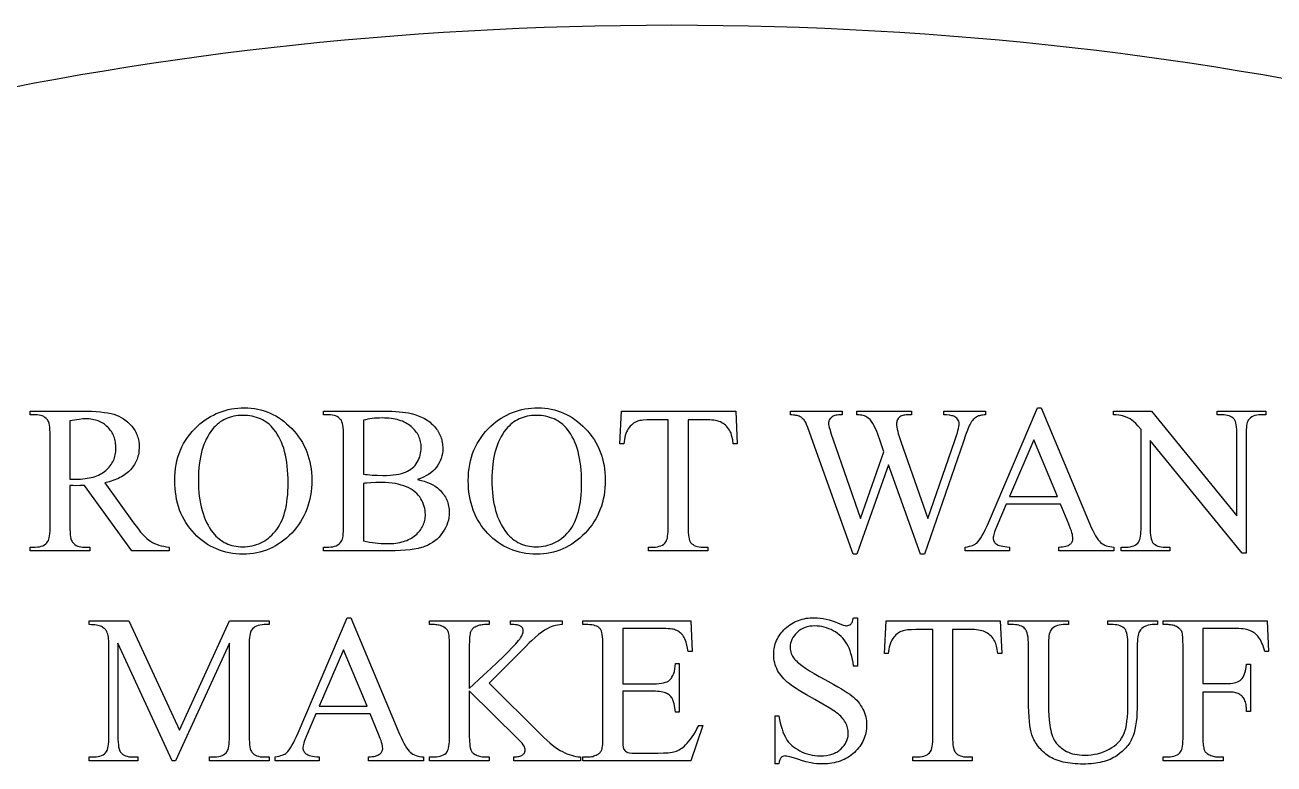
# Model space of a CAD drawing. Extents: x 2178 to 2669, y -281 to -1.
# Drawn here: x 2343.4 to 2498, y -92.6 to -1.1 of the extents above; entities that cross this region are included whole.
import ezdxf

# ---------------------------------------------------------------- set-up
doc = ezdxf.new("R2010")
doc.units = 0
doc.layers.get('0').update_dxf_attribs({"linetype": 'CONTINUOUS'})

msp = doc.modelspace()

# ---------------------------------------------------------------- linework, layer by layer
msp.add_lwpolyline([(2341.75, -8.84), (2344.6, -8.29), (2347.46, -7.77), (2350.34, -7.26), (2353.23, -6.77), (2356.14, -6.3), (2359.07, -5.85), (2362.01, -5.41), (2364.96, -5), (2367.93, -4.61), (2370.91, -4.24), (2373.9, -3.89), (2376.91, -3.56), (2379.93, -3.25), (2382.97, -2.96), (2386.01, -2.69), (2389.07, -2.44), (2392.14, -2.21), (2395.22, -2), (2398.32, -1.82), (2401.42, -1.65), (2404.54, -1.51), (2407.67, -1.39), (2410.81, -1.29), (2413.95, -1.21), (2417.11, -1.16), (2420.28, -1.12), (2423.46, -1.11), (2426.64, -1.12), (2429.81, -1.16), (2432.96, -1.21), (2436.11, -1.29), (2439.25, -1.39), (2442.38, -1.51), (2445.49, -1.65), (2448.6, -1.82), (2451.69, -2), (2454.78, -2.21), (2457.85, -2.44), (2460.91, -2.69), (2463.95, -2.96), (2466.99, -3.25), (2470.01, -3.56), (2473.01, -3.89), (2476.01, -4.24), (2478.99, -4.61), (2481.96, -5), (2484.91, -5.41), (2487.85, -5.85), (2490.77, -6.3), (2493.68, -6.77), (2496.58, -7.26), (2499.46, -7.77)])
for points in [[(2361.28, -66.2), (2356.65, -66.2), (2350.8, -58.11), (2350.21, -58.12), (2349.74, -58.13), (2349.38, -58.12), (2348.98, -58.11), (2348.98, -63.13), (2348.99, -63.52), (2349.01, -63.87), (2349.03, -64.19), (2349.07, -64.46), (2349.12, -64.69), (2349.18, -64.89), (2349.26, -65.05), (2349.3, -65.11), (2349.34, -65.16), (2349.47, -65.3), (2349.61, -65.41), (2349.77, -65.51), (2349.95, -65.59), (2350.14, -65.65), (2350.34, -65.69), (2350.56, -65.72), (2350.8, -65.73), (2351.47, -65.73), (2351.47, -66.2), (2344.06, -66.2), (2344.06, -65.73), (2344.71, -65.73), (2344.97, -65.71), (2345.22, -65.68), (2345.44, -65.63), (2345.65, -65.55), (2345.83, -65.45), (2346, -65.32), (2346.15, -65.18), (2346.28, -65.01), (2346.34, -64.89), (2346.39, -64.75), (2346.44, -64.56), (2346.48, -64.34), (2346.51, -64.09), (2346.53, -63.81), (2346.54, -63.49), (2346.55, -63.13), (2346.55, -51.95), (2346.54, -51.56), (2346.52, -51.21), (2346.49, -50.9), (2346.46, -50.63), (2346.41, -50.39), (2346.34, -50.2), (2346.27, -50.04), (2346.23, -49.98), (2346.19, -49.92), (2346.06, -49.79), (2345.91, -49.68), (2345.75, -49.58), (2345.57, -49.5), (2345.38, -49.44), (2345.17, -49.4), (2344.95, -49.37), (2344.71, -49.36), (2344.06, -49.36), (2344.06, -48.89), (2350.36, -48.89), (2351.03, -48.9), (2351.65, -48.91), (2352.23, -48.95), (2352.76, -48.99), (2353.24, -49.05), (2353.68, -49.12), (2354.08, -49.2), (2354.43, -49.29), (2354.75, -49.4), (2355.06, -49.53), (2355.35, -49.69), (2355.64, -49.86), (2355.91, -50.06), (2356.17, -50.27), (2356.41, -50.51), (2356.65, -50.77), (2356.76, -50.91), (2356.86, -51.05), (2356.96, -51.19), (2357.05, -51.34), (2357.13, -51.49), (2357.2, -51.64), (2357.27, -51.79), (2357.33, -51.95), (2357.39, -52.12), (2357.43, -52.28), (2357.47, -52.45), (2357.5, -52.62), (2357.55, -52.98), (2357.56, -53.34), (2357.56, -53.54), (2357.54, -53.74), (2357.52, -53.93), (2357.5, -54.12), (2357.46, -54.3), (2357.41, -54.48), (2357.36, -54.66), (2357.3, -54.83), (2357.23, -55.01), (2357.15, -55.17), (2357.07, -55.34), (2356.98, -55.5), (2356.87, -55.66), (2356.76, -55.81), (2356.65, -55.97), (2356.52, -56.11), (2356.39, -56.26), (2356.24, -56.4), (2356.09, -56.53), (2355.93, -56.66), (2355.76, -56.78), (2355.58, -56.9), (2355.39, -57.01), (2355.19, -57.12), (2354.99, -57.22), (2354.77, -57.31), (2354.55, -57.4), (2354.32, -57.49), (2354.08, -57.57), (2353.83, -57.64), (2353.3, -57.77), (2356.87, -62.74), (2357.17, -63.15), (2357.46, -63.52), (2357.74, -63.86), (2358.01, -64.16), (2358.27, -64.43), (2358.52, -64.66), (2358.75, -64.85), (2358.98, -65.01), (2359.21, -65.14), (2359.45, -65.27), (2359.71, -65.37), (2359.99, -65.47), (2360.29, -65.55), (2360.6, -65.62), (2360.93, -65.68), (2361.28, -65.73)], [(2370.61, -48.49), (2371.02, -48.5), (2371.43, -48.53), (2371.84, -48.58), (2372.24, -48.65), (2372.62, -48.74), (2373.01, -48.85), (2373.38, -48.98), (2373.75, -49.13), (2374.11, -49.3), (2374.47, -49.49), (2374.81, -49.7), (2375.16, -49.93), (2375.49, -50.18), (2375.81, -50.45), (2376.13, -50.74), (2376.45, -51.05), (2376.75, -51.38), (2377.03, -51.71), (2377.29, -52.06), (2377.53, -52.41), (2377.75, -52.78), (2377.95, -53.15), (2378.13, -53.54), (2378.3, -53.93), (2378.44, -54.33), (2378.57, -54.75), (2378.68, -55.17), (2378.76, -55.61), (2378.83, -56.05), (2378.88, -56.5), (2378.91, -56.97), (2378.92, -57.44), (2378.91, -57.93), (2378.88, -58.41), (2378.83, -58.87), (2378.76, -59.33), (2378.67, -59.78), (2378.57, -60.21), (2378.44, -60.64), (2378.29, -61.05), (2378.13, -61.45), (2377.94, -61.85), (2377.74, -62.23), (2377.52, -62.6), (2377.27, -62.97), (2377.01, -63.32), (2376.73, -63.66), (2376.43, -63.99), (2376.11, -64.31), (2375.79, -64.6), (2375.46, -64.87), (2375.12, -65.13), (2374.77, -65.36), (2374.41, -65.58), (2374.05, -65.77), (2373.68, -65.94), (2373.3, -66.1), (2372.91, -66.23), (2372.51, -66.34), (2372.1, -66.43), (2371.69, -66.5), (2371.27, -66.55), (2370.84, -66.58), (2370.4, -66.59), (2369.96, -66.58), (2369.53, -66.55), (2369.1, -66.5), (2368.69, -66.43), (2368.28, -66.35), (2367.88, -66.24), (2367.49, -66.11), (2367.11, -65.96), (2366.74, -65.79), (2366.38, -65.6), (2366.03, -65.39), (2365.68, -65.16), (2365.35, -64.92), (2365.02, -64.65), (2364.7, -64.36), (2364.4, -64.05), (2364.1, -63.73), (2363.83, -63.4), (2363.57, -63.05), (2363.33, -62.69), (2363.11, -62.32), (2362.91, -61.94), (2362.73, -61.54), (2362.57, -61.14), (2362.43, -60.72), (2362.31, -60.29), (2362.2, -59.85), (2362.12, -59.4), (2362.05, -58.94), (2362, -58.46), (2361.97, -57.98), (2361.96, -57.48), (2361.98, -56.97), (2362.01, -56.47), (2362.06, -55.99), (2362.14, -55.51), (2362.24, -55.05), (2362.36, -54.6), (2362.5, -54.16), (2362.67, -53.74), (2362.85, -53.32), (2363.06, -52.92), (2363.29, -52.53), (2363.54, -52.15), (2363.82, -51.78), (2364.11, -51.43), (2364.43, -51.08), (2364.77, -50.75), (2365.08, -50.48), (2365.4, -50.22), (2365.72, -49.98), (2366.05, -49.76), (2366.39, -49.56), (2366.74, -49.38), (2367.09, -49.21), (2367.45, -49.06), (2367.82, -48.93), (2368.19, -48.81), (2368.58, -48.71), (2368.97, -48.63), (2369.37, -48.57), (2369.77, -48.53), (2370.19, -48.5)], [(2370.36, -49.43), (2370.08, -49.43), (2369.8, -49.45), (2369.53, -49.49), (2369.26, -49.53), (2369, -49.59), (2368.75, -49.67), (2368.51, -49.75), (2368.27, -49.86), (2368.04, -49.97), (2367.82, -50.1), (2367.6, -50.24), (2367.4, -50.39), (2367.2, -50.56), (2367, -50.74), (2366.82, -50.94), (2366.64, -51.15), (2366.42, -51.42), (2366.23, -51.72), (2366.04, -52.02), (2365.87, -52.35), (2365.71, -52.68), (2365.57, -53.04), (2365.44, -53.41), (2365.33, -53.79), (2365.22, -54.19), (2365.13, -54.61), (2365.06, -55.04), (2365, -55.49), (2364.95, -55.95), (2364.92, -56.43), (2364.89, -56.92), (2364.89, -57.43), (2364.9, -57.95), (2364.92, -58.46), (2364.95, -58.95), (2365, -59.43), (2365.06, -59.89), (2365.14, -60.33), (2365.23, -60.76), (2365.34, -61.18), (2365.46, -61.58), (2365.6, -61.96), (2365.74, -62.33), (2365.91, -62.69), (2366.08, -63.03), (2366.28, -63.35), (2366.48, -63.66), (2366.7, -63.95), (2366.88, -64.16), (2367.06, -64.36), (2367.25, -64.54), (2367.45, -64.71), (2367.66, -64.87), (2367.87, -65.01), (2368.09, -65.14), (2368.32, -65.25), (2368.55, -65.36), (2368.79, -65.44), (2369.04, -65.52), (2369.29, -65.58), (2369.55, -65.63), (2369.82, -65.66), (2370.09, -65.68), (2370.38, -65.69), (2370.68, -65.68), (2370.97, -65.66), (2371.26, -65.62), (2371.54, -65.57), (2371.82, -65.5), (2372.09, -65.42), (2372.35, -65.32), (2372.6, -65.21), (2372.85, -65.09), (2373.09, -64.94), (2373.33, -64.79), (2373.56, -64.62), (2373.78, -64.43), (2373.99, -64.23), (2374.2, -64.02), (2374.4, -63.79), (2374.6, -63.54), (2374.78, -63.28), (2374.94, -63), (2375.1, -62.7), (2375.24, -62.38), (2375.37, -62.05), (2375.49, -61.7), (2375.6, -61.33), (2375.69, -60.95), (2375.77, -60.55), (2375.84, -60.13), (2375.89, -59.7), (2375.94, -59.25), (2375.97, -58.78), (2375.99, -58.29), (2375.99, -57.79), (2375.99, -57.24), (2375.97, -56.71), (2375.93, -56.2), (2375.88, -55.71), (2375.82, -55.23), (2375.75, -54.77), (2375.66, -54.33), (2375.56, -53.91), (2375.44, -53.5), (2375.31, -53.12), (2375.17, -52.75), (2375.01, -52.39), (2374.84, -52.06), (2374.65, -51.74), (2374.46, -51.44), (2374.24, -51.16), (2374.06, -50.95), (2373.88, -50.75), (2373.68, -50.57), (2373.48, -50.4), (2373.26, -50.25), (2373.04, -50.1), (2372.81, -49.97), (2372.57, -49.86), (2372.33, -49.76), (2372.07, -49.67), (2371.81, -49.59), (2371.54, -49.53), (2371.25, -49.49), (2370.97, -49.45), (2370.67, -49.43)], [(2392, -57.36), (2392.44, -57.47), (2392.84, -57.58), (2393.22, -57.72), (2393.57, -57.86), (2393.9, -58.02), (2394.19, -58.2), (2394.46, -58.39), (2394.69, -58.59), (2394.84, -58.74), (2394.98, -58.89), (2395.11, -59.05), (2395.24, -59.21), (2395.35, -59.38), (2395.45, -59.54), (2395.54, -59.72), (2395.62, -59.9), (2395.69, -60.08), (2395.76, -60.26), (2395.81, -60.45), (2395.85, -60.65), (2395.89, -60.84), (2395.91, -61.05), (2395.93, -61.25), (2395.93, -61.46), (2395.92, -61.78), (2395.88, -62.1), (2395.82, -62.41), (2395.73, -62.72), (2395.61, -63.03), (2395.47, -63.34), (2395.31, -63.64), (2395.11, -63.93), (2394.9, -64.22), (2394.67, -64.48), (2394.42, -64.73), (2394.15, -64.95), (2393.86, -65.16), (2393.55, -65.34), (2393.22, -65.51), (2392.87, -65.66), (2392.69, -65.72), (2392.5, -65.78), (2392.07, -65.89), (2391.6, -65.99), (2391.08, -66.06), (2390.51, -66.12), (2389.9, -66.16), (2389.24, -66.19), (2388.53, -66.2), (2380.36, -66.2), (2380.36, -65.73), (2381.01, -65.73), (2381.27, -65.71), (2381.51, -65.68), (2381.74, -65.63), (2381.94, -65.55), (2382.13, -65.46), (2382.29, -65.34), (2382.44, -65.2), (2382.57, -65.04), (2382.64, -64.91), (2382.7, -64.75), (2382.75, -64.56), (2382.79, -64.34), (2382.82, -64.08), (2382.84, -63.8), (2382.86, -63.48), (2382.86, -63.13), (2382.86, -51.95), (2382.85, -51.57), (2382.84, -51.22), (2382.81, -50.91), (2382.77, -50.64), (2382.72, -50.41), (2382.65, -50.21), (2382.58, -50.05), (2382.54, -49.98), (2382.49, -49.92), (2382.36, -49.79), (2382.21, -49.68), (2382.05, -49.58), (2381.87, -49.5), (2381.68, -49.44), (2381.47, -49.4), (2381.25, -49.37), (2381.01, -49.36), (2380.36, -49.36), (2380.36, -48.89), (2387.84, -48.89), (2388.35, -48.89), (2388.83, -48.91), (2389.29, -48.93), (2389.72, -48.97), (2390.13, -49.01), (2390.51, -49.06), (2390.87, -49.12), (2391.2, -49.2), (2391.66, -49.32), (2391.88, -49.39), (2392.1, -49.47), (2392.3, -49.55), (2392.5, -49.64), (2392.7, -49.73), (2392.88, -49.83), (2393.06, -49.94), (2393.24, -50.05), (2393.4, -50.16), (2393.56, -50.28), (2393.71, -50.41), (2393.85, -50.54), (2393.99, -50.68), (2394.12, -50.82), (2394.24, -50.97), (2394.36, -51.12), (2394.46, -51.27), (2394.56, -51.43), (2394.65, -51.59), (2394.73, -51.75), (2394.81, -51.91), (2394.88, -52.08), (2394.93, -52.25), (2394.99, -52.42), (2395.03, -52.59), (2395.06, -52.77), (2395.09, -52.95), (2395.11, -53.14), (2395.12, -53.32), (2395.13, -53.51), (2395.12, -53.83), (2395.08, -54.14), (2395.02, -54.45), (2394.93, -54.74), (2394.82, -55.03), (2394.68, -55.31), (2394.52, -55.58), (2394.34, -55.84), (2394.13, -56.09), (2393.89, -56.32), (2393.64, -56.54), (2393.36, -56.73), (2393.05, -56.92), (2392.73, -57.08), (2392.37, -57.23)], [(2406.92, -48.49), (2407.34, -48.5), (2407.75, -48.53), (2408.15, -48.58), (2408.55, -48.65), (2408.94, -48.74), (2409.32, -48.85), (2409.7, -48.98), (2410.07, -49.13), (2410.43, -49.3), (2410.78, -49.49), (2411.13, -49.7), (2411.47, -49.93), (2411.8, -50.18), (2412.13, -50.45), (2412.45, -50.74), (2412.76, -51.05), (2413.06, -51.38), (2413.34, -51.71), (2413.6, -52.06), (2413.84, -52.41), (2414.06, -52.78), (2414.27, -53.15), (2414.45, -53.54), (2414.61, -53.93), (2414.76, -54.33), (2414.88, -54.75), (2414.99, -55.17), (2415.08, -55.61), (2415.15, -56.05), (2415.19, -56.5), (2415.22, -56.97), (2415.23, -57.44), (2415.22, -57.93), (2415.19, -58.41), (2415.14, -58.87), (2415.08, -59.33), (2414.99, -59.78), (2414.88, -60.21), (2414.76, -60.64), (2414.61, -61.05), (2414.44, -61.45), (2414.26, -61.85), (2414.06, -62.23), (2413.83, -62.6), (2413.59, -62.97), (2413.33, -63.32), (2413.04, -63.66), (2412.74, -63.99), (2412.43, -64.31), (2412.1, -64.6), (2411.77, -64.87), (2411.43, -65.13), (2411.09, -65.36), (2410.73, -65.58), (2410.36, -65.77), (2409.99, -65.94), (2409.61, -66.1), (2409.22, -66.23), (2408.83, -66.34), (2408.42, -66.43), (2408.01, -66.5), (2407.59, -66.55), (2407.16, -66.58), (2406.72, -66.59), (2406.28, -66.58), (2405.84, -66.55), (2405.42, -66.5), (2405, -66.43), (2404.6, -66.35), (2404.2, -66.24), (2403.81, -66.11), (2403.43, -65.96), (2403.06, -65.79), (2402.7, -65.6), (2402.34, -65.39), (2402, -65.16), (2401.66, -64.92), (2401.34, -64.65), (2401.02, -64.36), (2400.71, -64.05), (2400.42, -63.73), (2400.14, -63.4), (2399.89, -63.05), (2399.65, -62.69), (2399.43, -62.32), (2399.23, -61.94), (2399.05, -61.54), (2398.89, -61.14), (2398.75, -60.72), (2398.62, -60.29), (2398.52, -59.85), (2398.43, -59.4), (2398.37, -58.94), (2398.32, -58.46), (2398.29, -57.98), (2398.28, -57.48), (2398.29, -56.97), (2398.32, -56.47), (2398.38, -55.99), (2398.46, -55.51), (2398.55, -55.05), (2398.68, -54.6), (2398.82, -54.16), (2398.98, -53.74), (2399.17, -53.32), (2399.38, -52.92), (2399.61, -52.53), (2399.86, -52.15), (2400.13, -51.78), (2400.43, -51.43), (2400.75, -51.08), (2401.09, -50.75), (2401.4, -50.48), (2401.71, -50.22), (2402.04, -49.98), (2402.37, -49.76), (2402.71, -49.56), (2403.05, -49.38), (2403.41, -49.21), (2403.77, -49.06), (2404.13, -48.93), (2404.51, -48.81), (2404.89, -48.71), (2405.28, -48.63), (2405.68, -48.57), (2406.09, -48.53), (2406.5, -48.5)], [(2406.68, -49.43), (2406.39, -49.43), (2406.11, -49.45), (2405.84, -49.49), (2405.58, -49.53), (2405.32, -49.59), (2405.07, -49.67), (2404.82, -49.75), (2404.59, -49.86), (2404.36, -49.97), (2404.13, -50.1), (2403.92, -50.24), (2403.71, -50.39), (2403.51, -50.56), (2403.32, -50.74), (2403.13, -50.94), (2402.95, -51.15), (2402.74, -51.42), (2402.54, -51.72), (2402.36, -52.02), (2402.19, -52.35), (2402.03, -52.68), (2401.89, -53.04), (2401.76, -53.41), (2401.64, -53.79), (2401.54, -54.19), (2401.45, -54.61), (2401.37, -55.04), (2401.31, -55.49), (2401.27, -55.95), (2401.23, -56.43), (2401.21, -56.92), (2401.2, -57.43), (2401.21, -57.95), (2401.23, -58.46), (2401.27, -58.95), (2401.32, -59.43), (2401.38, -59.89), (2401.46, -60.33), (2401.55, -60.76), (2401.66, -61.18), (2401.78, -61.58), (2401.91, -61.96), (2402.06, -62.33), (2402.22, -62.69), (2402.4, -63.03), (2402.59, -63.35), (2402.8, -63.66), (2403.02, -63.95), (2403.19, -64.16), (2403.38, -64.36), (2403.57, -64.54), (2403.77, -64.71), (2403.97, -64.87), (2404.19, -65.01), (2404.4, -65.14), (2404.63, -65.25), (2404.86, -65.36), (2405.1, -65.44), (2405.35, -65.52), (2405.61, -65.58), (2405.87, -65.63), (2406.14, -65.66), (2406.41, -65.68), (2406.69, -65.69), (2406.99, -65.68), (2407.29, -65.66), (2407.58, -65.62), (2407.86, -65.57), (2408.13, -65.5), (2408.4, -65.42), (2408.66, -65.32), (2408.92, -65.21), (2409.17, -65.09), (2409.41, -64.94), (2409.64, -64.79), (2409.87, -64.62), (2410.09, -64.43), (2410.31, -64.23), (2410.52, -64.02), (2410.72, -63.79), (2410.91, -63.54), (2411.09, -63.28), (2411.26, -63), (2411.42, -62.7), (2411.56, -62.38), (2411.69, -62.05), (2411.81, -61.7), (2411.91, -61.33), (2412, -60.95), (2412.09, -60.55), (2412.15, -60.13), (2412.21, -59.7), (2412.25, -59.25), (2412.28, -58.78), (2412.3, -58.29), (2412.31, -57.79), (2412.3, -57.24), (2412.28, -56.71), (2412.25, -56.2), (2412.2, -55.71), (2412.14, -55.23), (2412.06, -54.77), (2411.97, -54.33), (2411.87, -53.91), (2411.76, -53.5), (2411.63, -53.12), (2411.48, -52.75), (2411.33, -52.39), (2411.15, -52.06), (2410.97, -51.74), (2410.77, -51.44), (2410.56, -51.16), (2410.38, -50.95), (2410.19, -50.75), (2410, -50.57), (2409.79, -50.4), (2409.58, -50.25), (2409.36, -50.1), (2409.13, -49.97), (2408.89, -49.86), (2408.64, -49.76), (2408.39, -49.67), (2408.12, -49.59), (2407.85, -49.53), (2407.57, -49.49), (2407.28, -49.45), (2406.99, -49.43)], [(2431.37, -48.89), (2431.56, -52.95), (2431.07, -52.95), (2431, -52.45), (2430.91, -52.03), (2430.86, -51.85), (2430.81, -51.68), (2430.75, -51.54), (2430.69, -51.42), (2430.59, -51.24), (2430.48, -51.07), (2430.36, -50.92), (2430.23, -50.77), (2430.09, -50.64), (2429.95, -50.52), (2429.8, -50.42), (2429.64, -50.33), (2429.47, -50.24), (2429.28, -50.17), (2429.09, -50.11), (2428.88, -50.06), (2428.65, -50.02), (2428.42, -50), (2428.17, -49.98), (2427.91, -49.97), (2425.47, -49.97), (2425.47, -63.2), (2425.47, -63.58), (2425.49, -63.92), (2425.52, -64.23), (2425.56, -64.49), (2425.6, -64.72), (2425.66, -64.92), (2425.73, -65.07), (2425.77, -65.14), (2425.81, -65.19), (2425.94, -65.32), (2426.09, -65.42), (2426.25, -65.52), (2426.43, -65.59), (2426.62, -65.65), (2426.84, -65.69), (2427.06, -65.72), (2427.31, -65.73), (2427.91, -65.73), (2427.91, -66.2), (2420.57, -66.2), (2420.57, -65.73), (2421.18, -65.73), (2421.44, -65.72), (2421.69, -65.68), (2421.91, -65.63), (2422.12, -65.56), (2422.3, -65.47), (2422.47, -65.35), (2422.61, -65.22), (2422.74, -65.06), (2422.8, -64.94), (2422.86, -64.79), (2422.91, -64.61), (2422.95, -64.39), (2422.98, -64.14), (2423, -63.86), (2423.01, -63.55), (2423.02, -63.2), (2423.02, -49.97), (2420.94, -49.97), (2420.38, -49.99), (2419.9, -50.02), (2419.7, -50.04), (2419.51, -50.07), (2419.35, -50.11), (2419.21, -50.15), (2419.05, -50.22), (2418.89, -50.3), (2418.74, -50.4), (2418.6, -50.51), (2418.46, -50.63), (2418.33, -50.77), (2418.2, -50.92), (2418.08, -51.08), (2417.97, -51.26), (2417.87, -51.46), (2417.78, -51.67), (2417.7, -51.9), (2417.64, -52.14), (2417.59, -52.39), (2417.55, -52.66), (2417.52, -52.95), (2417.03, -52.95), (2417.24, -48.89)], [(2462.27, -48.89), (2462.27, -49.36), (2462.11, -49.37), (2461.95, -49.38), (2461.8, -49.4), (2461.66, -49.42), (2461.52, -49.46), (2461.4, -49.5), (2461.28, -49.55), (2461.17, -49.6), (2461.07, -49.67), (2460.96, -49.75), (2460.86, -49.84), (2460.76, -49.95), (2460.66, -50.07), (2460.56, -50.2), (2460.46, -50.35), (2460.37, -50.51), (2460.3, -50.64), (2460.22, -50.81), (2460.04, -51.27), (2459.82, -51.88), (2459.56, -52.64), (2454.74, -66.59), (2454.23, -66.59), (2450.28, -55.53), (2446.37, -66.59), (2445.91, -66.59), (2440.76, -52.22), (2440.29, -50.94), (2440.14, -50.55), (2440.03, -50.32), (2439.97, -50.2), (2439.89, -50.09), (2439.82, -49.99), (2439.73, -49.9), (2439.64, -49.81), (2439.55, -49.73), (2439.45, -49.66), (2439.34, -49.6), (2439.22, -49.54), (2439.1, -49.49), (2438.96, -49.45), (2438.82, -49.42), (2438.67, -49.39), (2438.5, -49.38), (2438.33, -49.37), (2438.14, -49.36), (2438.14, -48.89), (2444.55, -48.89), (2444.55, -49.36), (2444.25, -49.36), (2444.08, -49.37), (2443.93, -49.38), (2443.78, -49.4), (2443.65, -49.44), (2443.53, -49.48), (2443.41, -49.53), (2443.31, -49.6), (2443.21, -49.67), (2443.13, -49.75), (2443.06, -49.83), (2442.99, -49.92), (2442.94, -50.01), (2442.91, -50.1), (2442.88, -50.2), (2442.86, -50.3), (2442.86, -50.41), (2442.86, -50.54), (2442.89, -50.7), (2442.93, -50.91), (2443, -51.15), (2443.17, -51.73), (2443.42, -52.46), (2446.82, -62.18), (2449.7, -53.92), (2449.19, -52.46), (2448.78, -51.3), (2448.64, -50.99), (2448.49, -50.7), (2448.34, -50.43), (2448.18, -50.18), (2448.09, -50.06), (2447.99, -49.95), (2447.89, -49.86), (2447.77, -49.77), (2447.61, -49.66), (2447.45, -49.57), (2447.29, -49.5), (2447.13, -49.44), (2446.99, -49.4), (2446.82, -49.38), (2446.61, -49.37), (2446.37, -49.36), (2446.37, -48.89), (2453.11, -48.89), (2453.11, -49.36), (2452.65, -49.36), (2452.47, -49.37), (2452.31, -49.38), (2452.16, -49.4), (2452.03, -49.44), (2451.9, -49.48), (2451.79, -49.53), (2451.69, -49.6), (2451.6, -49.67), (2451.52, -49.75), (2451.45, -49.83), (2451.4, -49.93), (2451.35, -50.03), (2451.31, -50.14), (2451.29, -50.25), (2451.27, -50.37), (2451.27, -50.5), (2451.28, -50.68), (2451.3, -50.88), (2451.35, -51.12), (2451.41, -51.39), (2451.49, -51.69), (2451.59, -52.02), (2451.84, -52.77), (2455.16, -62.18), (2458.45, -52.64), (2458.7, -51.91), (2458.8, -51.59), (2458.87, -51.3), (2458.94, -51.04), (2458.98, -50.81), (2459.01, -50.61), (2459.02, -50.45), (2459, -50.3), (2458.97, -50.16), (2458.91, -50.03), (2458.83, -49.9), (2458.73, -49.78), (2458.62, -49.68), (2458.5, -49.6), (2458.36, -49.54), (2458.24, -49.5), (2458.1, -49.46), (2457.81, -49.41), (2457.47, -49.37), (2457.1, -49.36), (2457.1, -48.89)], [(2471.54, -60.4), (2464.84, -60.4), (2463.66, -63.13), (2463.47, -63.61), (2463.4, -63.82), (2463.34, -64.02), (2463.29, -64.2), (2463.25, -64.36), (2463.23, -64.51), (2463.23, -64.64), (2463.23, -64.74), (2463.25, -64.83), (2463.28, -64.92), (2463.32, -65.01), (2463.37, -65.1), (2463.44, -65.18), (2463.52, -65.26), (2463.6, -65.34), (2463.71, -65.41), (2463.85, -65.47), (2464.01, -65.53), (2464.2, -65.58), (2464.42, -65.63), (2464.66, -65.67), (2464.93, -65.7), (2465.23, -65.73), (2465.23, -66.2), (2459.78, -66.2), (2459.78, -65.73), (2460.04, -65.68), (2460.28, -65.62), (2460.49, -65.57), (2460.67, -65.51), (2460.84, -65.44), (2460.98, -65.37), (2461.09, -65.3), (2461.19, -65.23), (2461.35, -65.05), (2461.52, -64.84), (2461.69, -64.59), (2461.87, -64.3), (2462.05, -63.97), (2462.24, -63.6), (2462.43, -63.19), (2462.63, -62.74), (2468.72, -48.49), (2469.16, -48.49), (2475.19, -62.89), (2475.37, -63.31), (2475.54, -63.68), (2475.71, -64.02), (2475.88, -64.32), (2476.05, -64.59), (2476.2, -64.81), (2476.36, -65), (2476.51, -65.14), (2476.66, -65.27), (2476.84, -65.38), (2477.02, -65.47), (2477.22, -65.55), (2477.43, -65.61), (2477.66, -65.67), (2477.9, -65.7), (2478.16, -65.73), (2478.16, -66.2), (2471.33, -66.2), (2471.33, -65.73), (2471.58, -65.71), (2471.81, -65.69), (2472.01, -65.65), (2472.2, -65.61), (2472.36, -65.57), (2472.51, -65.51), (2472.63, -65.45), (2472.73, -65.38), (2472.82, -65.31), (2472.89, -65.23), (2472.95, -65.14), (2473, -65.06), (2473.04, -64.96), (2473.07, -64.87), (2473.09, -64.77), (2473.09, -64.67), (2473.09, -64.52), (2473.06, -64.34), (2473.02, -64.15), (2472.97, -63.94), (2472.9, -63.71), (2472.81, -63.46), (2472.58, -62.89)], [(2478.11, -48.89), (2482.81, -48.89), (2493.39, -61.87), (2493.39, -51.89), (2493.39, -51.51), (2493.37, -51.17), (2493.34, -50.86), (2493.3, -50.59), (2493.25, -50.36), (2493.19, -50.17), (2493.12, -50.02), (2493.08, -49.95), (2493.03, -49.9), (2492.91, -49.77), (2492.76, -49.66), (2492.6, -49.57), (2492.42, -49.5), (2492.23, -49.44), (2492.02, -49.39), (2491.79, -49.37), (2491.54, -49.36), (2490.94, -49.36), (2490.94, -48.89), (2496.96, -48.89), (2496.96, -49.36), (2496.35, -49.36), (2496.09, -49.37), (2495.84, -49.4), (2495.62, -49.45), (2495.41, -49.53), (2495.23, -49.62), (2495.06, -49.73), (2494.92, -49.87), (2494.79, -50.03), (2494.73, -50.14), (2494.67, -50.29), (2494.62, -50.48), (2494.58, -50.7), (2494.55, -50.94), (2494.53, -51.23), (2494.52, -51.54), (2494.51, -51.89), (2494.51, -66.48), (2494.05, -66.48), (2482.64, -52.54), (2482.64, -63.2), (2482.65, -63.58), (2482.66, -63.92), (2482.69, -64.23), (2482.73, -64.49), (2482.78, -64.72), (2482.84, -64.92), (2482.91, -65.07), (2482.95, -65.14), (2482.99, -65.19), (2483.12, -65.32), (2483.26, -65.42), (2483.42, -65.52), (2483.6, -65.59), (2483.8, -65.65), (2484.01, -65.69), (2484.24, -65.72), (2484.48, -65.73), (2485.09, -65.73), (2485.09, -66.2), (2479.07, -66.2), (2479.07, -65.73), (2479.67, -65.73), (2479.94, -65.72), (2480.18, -65.68), (2480.41, -65.63), (2480.62, -65.56), (2480.8, -65.47), (2480.97, -65.35), (2481.11, -65.22), (2481.24, -65.06), (2481.3, -64.94), (2481.36, -64.79), (2481.41, -64.61), (2481.45, -64.39), (2481.48, -64.14), (2481.5, -63.86), (2481.52, -63.55), (2481.52, -63.2), (2481.52, -51.16), (2481.17, -50.76), (2480.86, -50.43), (2480.59, -50.18), (2480.38, -50), (2480.16, -49.86), (2479.9, -49.73), (2479.59, -49.6), (2479.23, -49.48), (2479.03, -49.43), (2478.77, -49.39), (2478.46, -49.37), (2478.11, -49.36)], [(2348.98, -57.3), (2349.4, -57.31), (2349.7, -57.31), (2350, -57.31), (2350.3, -57.3), (2350.58, -57.28), (2350.86, -57.25), (2351.13, -57.21), (2351.38, -57.16), (2351.63, -57.11), (2351.87, -57.05), (2352.1, -56.97), (2352.32, -56.89), (2352.53, -56.81), (2352.73, -56.71), (2352.92, -56.61), (2353.1, -56.49), (2353.27, -56.37), (2353.43, -56.24), (2353.58, -56.11), (2353.73, -55.96), (2353.86, -55.82), (2353.98, -55.67), (2354.09, -55.51), (2354.2, -55.35), (2354.29, -55.19), (2354.37, -55.02), (2354.45, -54.85), (2354.51, -54.67), (2354.57, -54.49), (2354.61, -54.3), (2354.64, -54.11), (2354.67, -53.92), (2354.68, -53.71), (2354.69, -53.51), (2354.68, -53.31), (2354.67, -53.11), (2354.65, -52.92), (2354.63, -52.74), (2354.59, -52.56), (2354.55, -52.38), (2354.49, -52.21), (2354.44, -52.04), (2354.37, -51.88), (2354.29, -51.72), (2354.21, -51.57), (2354.12, -51.42), (2354.02, -51.28), (2353.91, -51.14), (2353.8, -51), (2353.67, -50.87), (2353.54, -50.75), (2353.41, -50.64), (2353.27, -50.53), (2353.13, -50.43), (2352.98, -50.34), (2352.82, -50.26), (2352.66, -50.18), (2352.49, -50.11), (2352.32, -50.05), (2352.15, -50), (2351.97, -49.96), (2351.78, -49.92), (2351.59, -49.89), (2351.39, -49.87), (2351.19, -49.86), (2350.99, -49.86), (2350.58, -49.87), (2350.12, -49.92), (2349.58, -50), (2348.98, -50.1)], [(2385.31, -56.68), (2385.56, -56.72), (2385.82, -56.75), (2386.39, -56.81), (2387.03, -56.84), (2387.72, -56.85), (2388.18, -56.85), (2388.6, -56.83), (2388.99, -56.8), (2389.36, -56.75), (2389.69, -56.7), (2390, -56.63), (2390.28, -56.55), (2390.53, -56.45), (2390.75, -56.34), (2390.97, -56.22), (2391.17, -56.09), (2391.35, -55.94), (2391.53, -55.78), (2391.69, -55.61), (2391.83, -55.42), (2391.96, -55.22), (2392.08, -55.01), (2392.18, -54.8), (2392.27, -54.58), (2392.34, -54.35), (2392.39, -54.12), (2392.43, -53.89), (2392.45, -53.65), (2392.46, -53.41), (2392.45, -53.22), (2392.44, -53.03), (2392.42, -52.85), (2392.38, -52.68), (2392.34, -52.5), (2392.29, -52.33), (2392.22, -52.16), (2392.15, -52), (2392.07, -51.84), (2391.98, -51.68), (2391.87, -51.53), (2391.76, -51.38), (2391.64, -51.23), (2391.51, -51.09), (2391.37, -50.95), (2391.22, -50.82), (2391.06, -50.69), (2390.89, -50.57), (2390.72, -50.45), (2390.53, -50.35), (2390.34, -50.25), (2390.13, -50.16), (2389.92, -50.08), (2389.7, -50.01), (2389.47, -49.95), (2389.23, -49.9), (2388.98, -49.85), (2388.73, -49.81), (2388.46, -49.78), (2388.19, -49.76), (2387.9, -49.75), (2387.61, -49.74), (2387.29, -49.75), (2386.99, -49.76), (2386.69, -49.78), (2386.4, -49.81), (2386.11, -49.85), (2385.84, -49.9), (2385.57, -49.96), (2385.31, -50.03)], [(2471.18, -59.46), (2468.24, -52.46), (2465.23, -59.46)], [(2385.31, -64.95), (2385.68, -65.03), (2386.05, -65.1), (2386.42, -65.16), (2386.78, -65.21), (2387.15, -65.24), (2387.51, -65.27), (2387.87, -65.29), (2388.23, -65.29), (2388.52, -65.29), (2388.8, -65.28), (2389.06, -65.26), (2389.32, -65.23), (2389.57, -65.19), (2389.81, -65.15), (2390.05, -65.09), (2390.27, -65.03), (2390.49, -64.96), (2390.69, -64.89), (2390.89, -64.8), (2391.08, -64.71), (2391.26, -64.6), (2391.44, -64.5), (2391.6, -64.38), (2391.76, -64.25), (2391.9, -64.12), (2392.04, -63.98), (2392.17, -63.84), (2392.29, -63.7), (2392.4, -63.55), (2392.5, -63.4), (2392.59, -63.25), (2392.67, -63.09), (2392.74, -62.93), (2392.8, -62.76), (2392.85, -62.59), (2392.89, -62.41), (2392.93, -62.24), (2392.95, -62.05), (2392.97, -61.87), (2392.97, -61.68), (2392.96, -61.43), (2392.94, -61.18), (2392.89, -60.93), (2392.83, -60.69), (2392.76, -60.45), (2392.66, -60.21), (2392.55, -59.97), (2392.42, -59.74), (2392.27, -59.51), (2392.1, -59.3), (2391.91, -59.1), (2391.7, -58.91), (2391.47, -58.73), (2391.21, -58.56), (2390.93, -58.41), (2390.63, -58.27), (2390.32, -58.15), (2389.98, -58.04), (2389.62, -57.94), (2389.25, -57.87), (2388.86, -57.81), (2388.45, -57.77), (2388.02, -57.74), (2387.57, -57.73), (2386.84, -57.74), (2386.22, -57.76), (2385.71, -57.8), (2385.5, -57.82), (2385.31, -57.85)], [(2361.63, -92.16), (2354.94, -77.6), (2354.94, -89.16), (2354.94, -89.54), (2354.96, -89.88), (2354.99, -90.19), (2355.02, -90.46), (2355.07, -90.69), (2355.13, -90.88), (2355.2, -91.04), (2355.24, -91.1), (2355.28, -91.15), (2355.41, -91.28), (2355.55, -91.39), (2355.71, -91.48), (2355.89, -91.56), (2356.09, -91.61), (2356.3, -91.66), (2356.53, -91.68), (2356.78, -91.69), (2357.39, -91.69), (2357.39, -92.16), (2351.36, -92.16), (2351.36, -91.69), (2351.98, -91.69), (2352.24, -91.68), (2352.49, -91.65), (2352.71, -91.6), (2352.91, -91.52), (2353.1, -91.43), (2353.26, -91.32), (2353.41, -91.18), (2353.53, -91.03), (2353.6, -90.91), (2353.66, -90.76), (2353.7, -90.57), (2353.74, -90.36), (2353.78, -90.11), (2353.8, -89.82), (2353.81, -89.51), (2353.81, -89.16), (2353.81, -77.85), (2353.81, -77.57), (2353.8, -77.32), (2353.78, -77.08), (2353.75, -76.86), (2353.71, -76.67), (2353.67, -76.49), (2353.62, -76.33), (2353.56, -76.19), (2353.51, -76.1), (2353.45, -76.02), (2353.38, -75.93), (2353.31, -75.85), (2353.22, -75.78), (2353.12, -75.71), (2353.02, -75.64), (2352.9, -75.57), (2352.77, -75.52), (2352.63, -75.46), (2352.46, -75.42), (2352.28, -75.39), (2352.08, -75.36), (2351.86, -75.34), (2351.62, -75.33), (2351.36, -75.32), (2351.36, -74.85), (2356.27, -74.85), (2362.55, -88.4), (2368.72, -74.85), (2373.63, -74.85), (2373.63, -75.32), (2373.03, -75.32), (2372.76, -75.34), (2372.51, -75.37), (2372.28, -75.42), (2372.08, -75.49), (2371.89, -75.58), (2371.73, -75.7), (2371.58, -75.83), (2371.46, -75.99), (2371.39, -76.11), (2371.33, -76.26), (2371.28, -76.44), (2371.24, -76.66), (2371.21, -76.91), (2371.19, -77.19), (2371.18, -77.5), (2371.17, -77.85), (2371.17, -89.16), (2371.18, -89.54), (2371.2, -89.88), (2371.22, -90.19), (2371.26, -90.46), (2371.31, -90.69), (2371.38, -90.88), (2371.45, -91.04), (2371.49, -91.1), (2371.53, -91.15), (2371.66, -91.28), (2371.8, -91.39), (2371.96, -91.48), (2372.14, -91.56), (2372.34, -91.61), (2372.55, -91.66), (2372.78, -91.68), (2373.03, -91.69), (2373.63, -91.69), (2373.63, -92.16), (2366.27, -92.16), (2366.27, -91.69), (2366.89, -91.69), (2367.15, -91.68), (2367.4, -91.65), (2367.63, -91.6), (2367.83, -91.52), (2368.01, -91.43), (2368.18, -91.32), (2368.32, -91.18), (2368.44, -91.03), (2368.51, -90.91), (2368.57, -90.76), (2368.61, -90.57), (2368.65, -90.36), (2368.68, -90.11), (2368.71, -89.82), (2368.72, -89.51), (2368.72, -89.16), (2368.72, -77.6), (2362.05, -92.16)], [(2386.13, -86.37), (2379.43, -86.37), (2378.26, -89.1), (2378.07, -89.57), (2377.99, -89.78), (2377.93, -89.98), (2377.89, -90.16), (2377.85, -90.32), (2377.83, -90.47), (2377.83, -90.6), (2377.83, -90.7), (2377.85, -90.8), (2377.88, -90.89), (2377.92, -90.98), (2377.97, -91.06), (2378.04, -91.14), (2378.11, -91.22), (2378.2, -91.3), (2378.31, -91.37), (2378.44, -91.44), (2378.61, -91.5), (2378.8, -91.55), (2379.01, -91.59), (2379.26, -91.63), (2379.53, -91.66), (2379.83, -91.69), (2379.83, -92.16), (2374.38, -92.16), (2374.38, -91.69), (2374.64, -91.64), (2374.87, -91.59), (2375.08, -91.53), (2375.27, -91.47), (2375.44, -91.4), (2375.58, -91.34), (2375.69, -91.27), (2375.78, -91.19), (2375.95, -91.02), (2376.12, -90.81), (2376.29, -90.55), (2376.47, -90.26), (2376.65, -89.93), (2376.84, -89.56), (2377.03, -89.15), (2377.23, -88.7), (2383.31, -74.46), (2383.76, -74.46), (2389.79, -88.86), (2389.97, -89.27), (2390.14, -89.65), (2390.31, -89.99), (2390.48, -90.29), (2390.64, -90.55), (2390.8, -90.77), (2390.96, -90.96), (2391.11, -91.11), (2391.26, -91.23), (2391.43, -91.34), (2391.62, -91.43), (2391.82, -91.51), (2392.03, -91.58), (2392.26, -91.63), (2392.5, -91.67), (2392.76, -91.69), (2392.76, -92.16), (2385.93, -92.16), (2385.93, -91.69), (2386.18, -91.67), (2386.41, -91.65), (2386.61, -91.62), (2386.8, -91.58), (2386.96, -91.53), (2387.1, -91.48), (2387.23, -91.41), (2387.33, -91.34), (2387.41, -91.27), (2387.49, -91.19), (2387.55, -91.11), (2387.6, -91.02), (2387.64, -90.93), (2387.67, -90.83), (2387.69, -90.73), (2387.69, -90.63), (2387.68, -90.48), (2387.66, -90.31), (2387.62, -90.12), (2387.56, -89.91), (2387.49, -89.67), (2387.4, -89.42), (2387.18, -88.86)], [(2400.87, -82.56), (2407.25, -88.91), (2407.63, -89.28), (2408, -89.63), (2408.36, -89.94), (2408.7, -90.23), (2409.03, -90.48), (2409.34, -90.7), (2409.64, -90.89), (2409.93, -91.04), (2410.21, -91.18), (2410.48, -91.3), (2410.76, -91.4), (2411.04, -91.49), (2411.32, -91.56), (2411.59, -91.62), (2411.87, -91.66), (2412.15, -91.69), (2412.15, -92.16), (2403.92, -92.16), (2403.92, -91.69), (2404.09, -91.69), (2404.26, -91.67), (2404.41, -91.65), (2404.55, -91.63), (2404.68, -91.59), (2404.79, -91.55), (2404.89, -91.5), (2404.98, -91.44), (2405.06, -91.38), (2405.12, -91.31), (2405.18, -91.25), (2405.23, -91.18), (2405.26, -91.11), (2405.29, -91.03), (2405.3, -90.96), (2405.31, -90.89), (2405.3, -90.74), (2405.28, -90.59), (2405.24, -90.46), (2405.19, -90.34), (2405.09, -90.19), (2404.93, -89.99), (2404.69, -89.74), (2404.39, -89.43), (2398.41, -83.52), (2398.41, -89.1), (2398.42, -89.7), (2398.46, -90.19), (2398.48, -90.39), (2398.51, -90.57), (2398.54, -90.71), (2398.58, -90.83), (2398.62, -90.91), (2398.66, -90.99), (2398.72, -91.06), (2398.78, -91.13), (2398.85, -91.2), (2398.93, -91.26), (2399.12, -91.38), (2399.25, -91.45), (2399.4, -91.52), (2399.54, -91.57), (2399.68, -91.61), (2399.83, -91.65), (2399.98, -91.67), (2400.13, -91.68), (2400.28, -91.69), (2400.87, -91.69), (2400.87, -92.16), (2393.49, -92.16), (2393.49, -91.69), (2394.1, -91.69), (2394.36, -91.68), (2394.6, -91.65), (2394.82, -91.6), (2395.03, -91.53), (2395.21, -91.44), (2395.38, -91.34), (2395.53, -91.21), (2395.66, -91.06), (2395.73, -90.94), (2395.79, -90.79), (2395.84, -90.6), (2395.89, -90.37), (2395.92, -90.1), (2395.94, -89.8), (2395.96, -89.47), (2395.96, -89.1), (2395.96, -77.92), (2395.95, -77.31), (2395.92, -76.82), (2395.9, -76.62), (2395.87, -76.44), (2395.84, -76.29), (2395.8, -76.17), (2395.76, -76.09), (2395.72, -76.02), (2395.66, -75.95), (2395.6, -75.88), (2395.46, -75.75), (2395.27, -75.63), (2395.13, -75.56), (2394.99, -75.5), (2394.85, -75.44), (2394.7, -75.4), (2394.55, -75.37), (2394.4, -75.34), (2394.25, -75.33), (2394.1, -75.32), (2393.49, -75.32), (2393.49, -74.85), (2400.87, -74.85), (2400.87, -75.32), (2400.28, -75.32), (2400.13, -75.33), (2399.98, -75.34), (2399.83, -75.37), (2399.69, -75.4), (2399.54, -75.44), (2399.4, -75.49), (2399.26, -75.55), (2399.12, -75.62), (2399.02, -75.67), (2398.93, -75.73), (2398.85, -75.8), (2398.78, -75.87), (2398.72, -75.95), (2398.66, -76.04), (2398.61, -76.13), (2398.57, -76.23), (2398.53, -76.35), (2398.5, -76.49), (2398.47, -76.66), (2398.45, -76.86), (2398.42, -77.33), (2398.41, -77.92), (2398.41, -83.21), (2400.16, -81.59), (2401.06, -80.76), (2401.87, -80), (2402.58, -79.31), (2403.2, -78.7), (2403.73, -78.15), (2404.16, -77.68), (2404.5, -77.29), (2404.64, -77.11), (2404.75, -76.96), (2404.9, -76.71), (2404.96, -76.59), (2405, -76.48), (2405.04, -76.37), (2405.07, -76.26), (2405.09, -76.16), (2405.09, -76.07), (2405.09, -75.99), (2405.07, -75.92), (2405.05, -75.85), (2405.02, -75.79), (2404.99, -75.73), (2404.94, -75.66), (2404.82, -75.55), (2404.75, -75.5), (2404.67, -75.45), (2404.57, -75.41), (2404.46, -75.38), (2404.34, -75.36), (2404.21, -75.34), (2404.07, -75.33), (2403.92, -75.32), (2403.52, -75.32), (2403.52, -74.85), (2409.88, -74.85), (2409.88, -75.32), (2409.6, -75.34), (2409.34, -75.37), (2409.09, -75.42), (2408.86, -75.48), (2408.61, -75.56), (2408.35, -75.68), (2408.05, -75.84), (2407.73, -76.02), (2407.56, -76.13), (2407.38, -76.25), (2406.99, -76.55), (2406.56, -76.9), (2406.1, -77.32), (2405.83, -77.58), (2405.31, -78.1), (2403.51, -79.93)], [(2417.4, -75.8), (2417.4, -82.64), (2421.2, -82.64), (2421.55, -82.63), (2421.88, -82.61), (2422.17, -82.58), (2422.43, -82.53), (2422.67, -82.46), (2422.87, -82.39), (2423.04, -82.3), (2423.18, -82.19), (2423.26, -82.12), (2423.33, -82.03), (2423.41, -81.94), (2423.47, -81.84), (2423.59, -81.63), (2423.7, -81.38), (2423.78, -81.11), (2423.84, -80.81), (2423.89, -80.48), (2423.92, -80.12), (2424.39, -80.12), (2424.39, -86.15), (2423.92, -86.15), (2423.83, -85.57), (2423.74, -85.11), (2423.65, -84.76), (2423.61, -84.63), (2423.56, -84.53), (2423.5, -84.42), (2423.43, -84.32), (2423.35, -84.22), (2423.26, -84.13), (2423.16, -84.04), (2423.05, -83.97), (2422.93, -83.89), (2422.81, -83.83), (2422.67, -83.77), (2422.51, -83.71), (2422.34, -83.67), (2422.14, -83.63), (2421.93, -83.61), (2421.71, -83.59), (2421.46, -83.57), (2421.2, -83.57), (2417.4, -83.57), (2417.4, -89.28), (2417.4, -89.79), (2417.42, -90.2), (2417.45, -90.49), (2417.47, -90.6), (2417.5, -90.67), (2417.56, -90.79), (2417.64, -90.9), (2417.74, -90.99), (2417.86, -91.07), (2417.93, -91.1), (2418.01, -91.13), (2418.23, -91.18), (2418.5, -91.21), (2418.83, -91.22), (2421.76, -91.22), (2422.45, -91.2), (2422.75, -91.19), (2423.03, -91.17), (2423.28, -91.14), (2423.51, -91.1), (2423.71, -91.06), (2423.89, -91.01), (2424.06, -90.96), (2424.22, -90.89), (2424.38, -90.8), (2424.54, -90.71), (2424.7, -90.6), (2424.86, -90.48), (2425.02, -90.35), (2425.17, -90.21), (2425.37, -90), (2425.57, -89.76), (2425.77, -89.5), (2425.97, -89.22), (2426.17, -88.91), (2426.38, -88.57), (2426.58, -88.21), (2426.79, -87.82), (2427.3, -87.82), (2425.81, -92.16), (2412.47, -92.16), (2412.47, -91.69), (2413.08, -91.69), (2413.23, -91.68), (2413.38, -91.67), (2413.53, -91.65), (2413.68, -91.62), (2413.82, -91.57), (2413.96, -91.52), (2414.1, -91.46), (2414.24, -91.4), (2414.34, -91.34), (2414.43, -91.28), (2414.51, -91.21), (2414.59, -91.14), (2414.65, -91.06), (2414.71, -90.97), (2414.76, -90.88), (2414.8, -90.78), (2414.83, -90.67), (2414.86, -90.53), (2414.89, -90.36), (2414.91, -90.16), (2414.94, -89.69), (2414.94, -89.11), (2414.94, -77.86), (2414.94, -77.47), (2414.92, -77.12), (2414.9, -76.81), (2414.86, -76.53), (2414.82, -76.3), (2414.76, -76.11), (2414.69, -75.95), (2414.65, -75.89), (2414.61, -75.84), (2414.49, -75.72), (2414.34, -75.61), (2414.18, -75.52), (2414, -75.45), (2413.8, -75.4), (2413.58, -75.36), (2413.34, -75.33), (2413.08, -75.32), (2412.47, -75.32), (2412.47, -74.85), (2425.81, -74.85), (2426, -78.64), (2425.5, -78.64), (2425.36, -78.01), (2425.29, -77.74), (2425.22, -77.49), (2425.14, -77.27), (2425.07, -77.08), (2424.99, -76.91), (2424.91, -76.77), (2424.82, -76.64), (2424.73, -76.53), (2424.62, -76.42), (2424.5, -76.32), (2424.38, -76.22), (2424.24, -76.14), (2424.1, -76.06), (2423.94, -75.99), (2423.8, -75.94), (2423.64, -75.9), (2423.45, -75.87), (2423.24, -75.84), (2423, -75.82), (2422.74, -75.81), (2422.14, -75.8)], [(2446.42, -74.46), (2446.42, -80.44), (2445.95, -80.44), (2445.89, -80.02), (2445.81, -79.63), (2445.73, -79.25), (2445.63, -78.9), (2445.52, -78.56), (2445.4, -78.25), (2445.27, -77.97), (2445.13, -77.7), (2444.97, -77.45), (2444.8, -77.21), (2444.61, -76.99), (2444.41, -76.78), (2444.19, -76.59), (2443.95, -76.4), (2443.7, -76.23), (2443.44, -76.08), (2443.16, -75.94), (2442.88, -75.82), (2442.6, -75.71), (2442.32, -75.63), (2442.03, -75.56), (2441.75, -75.52), (2441.46, -75.49), (2441.16, -75.48), (2440.84, -75.49), (2440.53, -75.53), (2440.23, -75.59), (2439.95, -75.68), (2439.68, -75.79), (2439.43, -75.93), (2439.19, -76.1), (2438.97, -76.29), (2438.76, -76.49), (2438.59, -76.71), (2438.44, -76.93), (2438.32, -77.15), (2438.22, -77.39), (2438.15, -77.63), (2438.11, -77.88), (2438.1, -78.13), (2438.11, -78.33), (2438.13, -78.52), (2438.18, -78.71), (2438.24, -78.89), (2438.31, -79.07), (2438.41, -79.24), (2438.52, -79.41), (2438.65, -79.58), (2438.76, -79.7), (2438.88, -79.82), (2439.02, -79.96), (2439.18, -80.09), (2439.55, -80.38), (2439.99, -80.69), (2440.49, -81.02), (2441.06, -81.37), (2441.71, -81.74), (2442.41, -82.13), (2443.53, -82.74), (2444.02, -83.02), (2444.46, -83.28), (2444.85, -83.52), (2445.19, -83.74), (2445.48, -83.94), (2445.73, -84.13), (2445.94, -84.3), (2446.15, -84.49), (2446.34, -84.68), (2446.51, -84.88), (2446.68, -85.09), (2446.83, -85.31), (2446.97, -85.53), (2447.09, -85.77), (2447.21, -86), (2447.3, -86.24), (2447.38, -86.49), (2447.45, -86.73), (2447.5, -86.98), (2447.54, -87.23), (2447.56, -87.49), (2447.57, -87.74), (2447.57, -87.99), (2447.55, -88.23), (2447.52, -88.46), (2447.48, -88.69), (2447.42, -88.92), (2447.36, -89.14), (2447.28, -89.36), (2447.19, -89.58), (2447.09, -89.78), (2446.98, -89.99), (2446.85, -90.19), (2446.71, -90.39), (2446.56, -90.58), (2446.4, -90.77), (2446.23, -90.95), (2446.05, -91.13), (2445.85, -91.31), (2445.65, -91.47), (2445.44, -91.62), (2445.23, -91.76), (2445.01, -91.88), (2444.78, -92), (2444.54, -92.11), (2444.3, -92.2), (2444.05, -92.28), (2443.8, -92.36), (2443.54, -92.42), (2443.27, -92.47), (2442.99, -92.51), (2442.71, -92.53), (2442.42, -92.55), (2442.12, -92.56), (2441.75, -92.55), (2441.39, -92.53), (2441.04, -92.49), (2440.7, -92.44), (2440.45, -92.39), (2440.1, -92.29), (2439.63, -92.16), (2439.06, -91.98), (2438.5, -91.8), (2438.05, -91.67), (2437.71, -91.6), (2437.58, -91.58), (2437.49, -91.57), (2437.34, -91.59), (2437.2, -91.62), (2437.08, -91.68), (2436.98, -91.77), (2436.94, -91.82), (2436.9, -91.89), (2436.86, -91.97), (2436.82, -92.06), (2436.76, -92.28), (2436.71, -92.56), (2436.24, -92.56), (2436.24, -86.62), (2436.71, -86.62), (2436.8, -87.07), (2436.89, -87.49), (2436.99, -87.89), (2437.1, -88.25), (2437.21, -88.58), (2437.34, -88.89), (2437.47, -89.16), (2437.6, -89.41), (2437.75, -89.64), (2437.92, -89.85), (2438.11, -90.06), (2438.31, -90.26), (2438.54, -90.45), (2438.78, -90.62), (2439.04, -90.79), (2439.32, -90.95), (2439.61, -91.09), (2439.91, -91.22), (2440.22, -91.32), (2440.53, -91.41), (2440.85, -91.48), (2441.18, -91.52), (2441.51, -91.55), (2441.85, -91.56), (2442.24, -91.55), (2442.61, -91.51), (2442.96, -91.44), (2443.12, -91.4), (2443.28, -91.35), (2443.44, -91.29), (2443.59, -91.23), (2443.73, -91.16), (2443.87, -91.09), (2444, -91.01), (2444.13, -90.92), (2444.26, -90.82), (2444.37, -90.72), (2444.59, -90.5), (2444.78, -90.28), (2444.94, -90.04), (2445.01, -89.92), (2445.07, -89.8), (2445.12, -89.67), (2445.17, -89.55), (2445.21, -89.42), (2445.24, -89.28), (2445.27, -89.15), (2445.29, -89.01), (2445.3, -88.73), (2445.29, -88.57), (2445.28, -88.41), (2445.25, -88.25), (2445.21, -88.09), (2445.16, -87.92), (2445.1, -87.76), (2445.03, -87.6), (2444.95, -87.44), (2444.85, -87.28), (2444.75, -87.12), (2444.63, -86.96), (2444.5, -86.81), (2444.36, -86.66), (2444.2, -86.51), (2444.04, -86.37), (2443.86, -86.23), (2443.71, -86.12), (2443.5, -85.98), (2442.93, -85.63), (2442.14, -85.17), (2441.14, -84.6), (2440.11, -84.01), (2439.24, -83.48), (2438.86, -83.24), (2438.53, -83.02), (2438.23, -82.81), (2437.98, -82.61), (2437.75, -82.43), (2437.54, -82.23), (2437.34, -82.04), (2437.15, -81.83), (2436.98, -81.63), (2436.83, -81.42), (2436.68, -81.2), (2436.56, -80.98), (2436.44, -80.75), (2436.34, -80.52), (2436.26, -80.28), (2436.19, -80.04), (2436.14, -79.79), (2436.1, -79.54), (2436.08, -79.28), (2436.07, -79.01), (2436.08, -78.78), (2436.09, -78.56), (2436.12, -78.33), (2436.16, -78.11), (2436.21, -77.9), (2436.27, -77.69), (2436.34, -77.48), (2436.43, -77.28), (2436.52, -77.08), (2436.63, -76.89), (2436.75, -76.7), (2436.87, -76.51), (2437.01, -76.33), (2437.17, -76.15), (2437.33, -75.97), (2437.5, -75.8), (2437.68, -75.64), (2437.87, -75.49), (2438.06, -75.35), (2438.26, -75.21), (2438.47, -75.09), (2438.68, -74.98), (2438.9, -74.88), (2439.12, -74.79), (2439.35, -74.71), (2439.59, -74.65), (2439.83, -74.59), (2440.08, -74.54), (2440.34, -74.5), (2440.6, -74.48), (2440.87, -74.46), (2441.14, -74.46), (2441.49, -74.47), (2441.84, -74.5), (2442.2, -74.55), (2442.56, -74.63), (2442.93, -74.72), (2443.3, -74.84), (2443.68, -74.97), (2444.06, -75.13), (2444.39, -75.27), (2444.67, -75.37), (2444.9, -75.43), (2444.99, -75.45), (2445.07, -75.45), (2445.23, -75.44), (2445.37, -75.4), (2445.5, -75.34), (2445.61, -75.25), (2445.66, -75.2), (2445.71, -75.13), (2445.76, -75.05), (2445.8, -74.96), (2445.88, -74.73), (2445.95, -74.46)], [(2464.1, -74.85), (2464.29, -78.91), (2463.81, -78.91), (2463.73, -78.41), (2463.64, -77.99), (2463.59, -77.81), (2463.54, -77.65), (2463.48, -77.5), (2463.43, -77.38), (2463.32, -77.2), (2463.21, -77.03), (2463.09, -76.88), (2462.96, -76.74), (2462.83, -76.61), (2462.68, -76.49), (2462.53, -76.38), (2462.37, -76.29), (2462.2, -76.21), (2462.02, -76.13), (2461.82, -76.07), (2461.61, -76.03), (2461.39, -75.99), (2461.15, -75.96), (2460.9, -75.94), (2460.64, -75.94), (2458.2, -75.94), (2458.2, -89.16), (2458.21, -89.54), (2458.23, -89.88), (2458.25, -90.19), (2458.29, -90.46), (2458.34, -90.69), (2458.4, -90.88), (2458.47, -91.04), (2458.51, -91.1), (2458.55, -91.15), (2458.68, -91.28), (2458.82, -91.39), (2458.99, -91.48), (2459.17, -91.56), (2459.36, -91.61), (2459.57, -91.66), (2459.8, -91.68), (2460.04, -91.69), (2460.64, -91.69), (2460.64, -92.16), (2453.3, -92.16), (2453.3, -91.69), (2453.92, -91.69), (2454.18, -91.68), (2454.42, -91.65), (2454.65, -91.6), (2454.85, -91.52), (2455.04, -91.43), (2455.2, -91.32), (2455.35, -91.18), (2455.47, -91.03), (2455.54, -90.91), (2455.6, -90.76), (2455.64, -90.57), (2455.68, -90.36), (2455.71, -90.11), (2455.74, -89.82), (2455.75, -89.51), (2455.75, -89.16), (2455.75, -75.94), (2453.67, -75.94), (2453.11, -75.95), (2452.64, -75.98), (2452.43, -76.01), (2452.25, -76.04), (2452.09, -76.07), (2451.95, -76.12), (2451.79, -76.18), (2451.63, -76.27), (2451.48, -76.36), (2451.33, -76.47), (2451.2, -76.59), (2451.06, -76.73), (2450.93, -76.88), (2450.81, -77.05), (2450.7, -77.23), (2450.6, -77.42), (2450.51, -77.63), (2450.44, -77.86), (2450.37, -78.1), (2450.32, -78.35), (2450.28, -78.63), (2450.25, -78.91), (2449.77, -78.91), (2449.97, -74.85)], [(2477.42, -75.32), (2477.42, -74.85), (2483.54, -74.85), (2483.54, -75.32), (2482.89, -75.32), (2482.64, -75.34), (2482.41, -75.38), (2482.19, -75.45), (2482.09, -75.49), (2481.99, -75.54), (2481.89, -75.6), (2481.8, -75.66), (2481.63, -75.81), (2481.47, -75.98), (2481.32, -76.18), (2481.26, -76.3), (2481.2, -76.44), (2481.16, -76.62), (2481.12, -76.84), (2481.09, -77.08), (2481.07, -77.36), (2481.06, -77.67), (2481.05, -78.02), (2481.05, -85.04), (2481.05, -85.67), (2481.02, -86.27), (2480.98, -86.83), (2480.92, -87.35), (2480.85, -87.84), (2480.76, -88.29), (2480.66, -88.7), (2480.54, -89.08), (2480.47, -89.26), (2480.39, -89.43), (2480.31, -89.6), (2480.22, -89.77), (2480.12, -89.94), (2480.01, -90.1), (2479.89, -90.26), (2479.77, -90.41), (2479.64, -90.57), (2479.5, -90.71), (2479.36, -90.86), (2479.2, -91), (2478.87, -91.28), (2478.51, -91.54), (2478.31, -91.67), (2478.11, -91.78), (2477.9, -91.89), (2477.68, -91.99), (2477.46, -92.08), (2477.22, -92.17), (2476.97, -92.24), (2476.72, -92.31), (2476.46, -92.37), (2476.19, -92.43), (2475.91, -92.47), (2475.62, -92.51), (2475.33, -92.53), (2475.02, -92.55), (2474.71, -92.57), (2474.39, -92.57), (2474.04, -92.57), (2473.7, -92.55), (2473.38, -92.54), (2473.06, -92.51), (2472.75, -92.47), (2472.46, -92.43), (2472.17, -92.38), (2471.9, -92.32), (2471.63, -92.26), (2471.38, -92.19), (2471.14, -92.11), (2470.91, -92.02), (2470.69, -91.92), (2470.48, -91.82), (2470.28, -91.71), (2470.09, -91.59), (2469.91, -91.46), (2469.74, -91.33), (2469.57, -91.19), (2469.41, -91.05), (2469.25, -90.91), (2469.11, -90.75), (2468.97, -90.6), (2468.83, -90.44), (2468.71, -90.27), (2468.59, -90.09), (2468.47, -89.92), (2468.37, -89.73), (2468.27, -89.54), (2468.17, -89.35), (2468.09, -89.15), (2468.01, -88.94), (2467.96, -88.79), (2467.91, -88.63), (2467.83, -88.25), (2467.76, -87.81), (2467.7, -87.31), (2467.66, -86.75), (2467.63, -86.12), (2467.61, -85.43), (2467.6, -84.68), (2467.6, -77.92), (2467.59, -77.53), (2467.57, -77.19), (2467.54, -76.87), (2467.49, -76.59), (2467.43, -76.35), (2467.35, -76.14), (2467.26, -75.96), (2467.21, -75.89), (2467.16, -75.82), (2467.04, -75.71), (2466.91, -75.6), (2466.75, -75.52), (2466.58, -75.45), (2466.4, -75.39), (2466.19, -75.36), (2465.97, -75.33), (2465.74, -75.32), (2465.08, -75.32), (2465.08, -74.85), (2472.56, -74.85), (2472.56, -75.32), (2471.9, -75.32), (2471.64, -75.34), (2471.4, -75.37), (2471.18, -75.42), (2470.98, -75.49), (2470.8, -75.59), (2470.64, -75.71), (2470.49, -75.84), (2470.37, -76), (2470.29, -76.13), (2470.23, -76.29), (2470.17, -76.49), (2470.13, -76.71), (2470.1, -76.96), (2470.07, -77.25), (2470.06, -77.57), (2470.05, -77.92), (2470.05, -85.46), (2470.06, -85.98), (2470.1, -86.54), (2470.15, -87.14), (2470.24, -87.77), (2470.29, -88.09), (2470.35, -88.39), (2470.42, -88.67), (2470.5, -88.93), (2470.58, -89.17), (2470.68, -89.4), (2470.79, -89.61), (2470.91, -89.8), (2471.03, -89.98), (2471.17, -90.15), (2471.33, -90.31), (2471.5, -90.46), (2471.68, -90.61), (2471.87, -90.75), (2472.08, -90.88), (2472.3, -91), (2472.54, -91.11), (2472.79, -91.21), (2473.05, -91.29), (2473.32, -91.35), (2473.61, -91.41), (2473.91, -91.44), (2474.22, -91.46), (2474.54, -91.47), (2474.96, -91.46), (2475.37, -91.43), (2475.77, -91.37), (2476.15, -91.29), (2476.53, -91.18), (2476.89, -91.06), (2477.24, -90.91), (2477.58, -90.73), (2477.9, -90.54), (2478.2, -90.34), (2478.47, -90.12), (2478.71, -89.89), (2478.93, -89.64), (2479.11, -89.39), (2479.28, -89.12), (2479.41, -88.84), (2479.47, -88.69), (2479.53, -88.52), (2479.63, -88.16), (2479.71, -87.74), (2479.78, -87.28), (2479.84, -86.77), (2479.87, -86.2), (2479.9, -85.59), (2479.9, -84.92), (2479.9, -77.92), (2479.9, -77.53), (2479.88, -77.18), (2479.85, -76.87), (2479.82, -76.6), (2479.77, -76.36), (2479.7, -76.17), (2479.63, -76.01), (2479.59, -75.94), (2479.55, -75.89), (2479.42, -75.75), (2479.27, -75.64), (2479.11, -75.54), (2478.93, -75.47), (2478.74, -75.4), (2478.53, -75.36), (2478.3, -75.33), (2478.07, -75.32)], [(2489.17, -75.8), (2489.17, -82.6), (2492.32, -82.6), (2492.59, -82.59), (2492.83, -82.57), (2493.06, -82.53), (2493.26, -82.48), (2493.45, -82.41), (2493.63, -82.33), (2493.78, -82.23), (2493.91, -82.12), (2494.03, -81.99), (2494.14, -81.82), (2494.24, -81.63), (2494.33, -81.41), (2494.41, -81.16), (2494.48, -80.88), (2494.54, -80.57), (2494.58, -80.23), (2495.06, -80.23), (2495.06, -86.09), (2494.58, -86.09), (2494.58, -85.84), (2494.56, -85.61), (2494.54, -85.4), (2494.51, -85.21), (2494.48, -85.03), (2494.43, -84.87), (2494.38, -84.73), (2494.32, -84.6), (2494.26, -84.49), (2494.19, -84.38), (2494.11, -84.28), (2494.03, -84.19), (2493.94, -84.11), (2493.84, -84.03), (2493.74, -83.96), (2493.63, -83.9), (2493.52, -83.84), (2493.39, -83.79), (2493.24, -83.75), (2493.09, -83.72), (2492.92, -83.69), (2492.73, -83.67), (2492.54, -83.66), (2492.32, -83.66), (2489.17, -83.66), (2489.17, -89.1), (2489.18, -89.7), (2489.21, -90.19), (2489.24, -90.39), (2489.27, -90.57), (2489.3, -90.71), (2489.34, -90.83), (2489.37, -90.91), (2489.42, -90.99), (2489.47, -91.06), (2489.54, -91.13), (2489.61, -91.2), (2489.69, -91.26), (2489.87, -91.38), (2490.02, -91.45), (2490.16, -91.52), (2490.3, -91.57), (2490.45, -91.61), (2490.6, -91.65), (2490.75, -91.67), (2490.9, -91.68), (2491.05, -91.69), (2491.67, -91.69), (2491.67, -92.16), (2484.24, -92.16), (2484.24, -91.69), (2484.86, -91.69), (2485.12, -91.68), (2485.36, -91.65), (2485.58, -91.6), (2485.78, -91.53), (2485.97, -91.44), (2486.14, -91.34), (2486.28, -91.21), (2486.41, -91.06), (2486.49, -90.94), (2486.55, -90.79), (2486.6, -90.6), (2486.64, -90.37), (2486.68, -90.1), (2486.7, -89.8), (2486.72, -89.47), (2486.72, -89.1), (2486.72, -77.92), (2486.71, -77.31), (2486.68, -76.82), (2486.66, -76.62), (2486.63, -76.45), (2486.59, -76.3), (2486.56, -76.18), (2486.52, -76.1), (2486.47, -76.03), (2486.42, -75.95), (2486.36, -75.88), (2486.29, -75.82), (2486.21, -75.75), (2486.03, -75.63), (2485.89, -75.56), (2485.75, -75.5), (2485.61, -75.44), (2485.46, -75.4), (2485.32, -75.37), (2485.17, -75.34), (2485.01, -75.33), (2484.86, -75.32), (2484.24, -75.32), (2484.24, -74.85), (2497.12, -74.85), (2497.29, -78.66), (2496.84, -78.66), (2496.76, -78.36), (2496.67, -78.09), (2496.58, -77.84), (2496.48, -77.6), (2496.39, -77.39), (2496.28, -77.2), (2496.18, -77.03), (2496.07, -76.88), (2495.96, -76.74), (2495.84, -76.61), (2495.71, -76.49), (2495.58, -76.39), (2495.44, -76.29), (2495.3, -76.2), (2495.14, -76.12), (2494.99, -76.05), (2494.81, -75.99), (2494.62, -75.94), (2494.4, -75.9), (2494.16, -75.86), (2493.9, -75.83), (2493.62, -75.81), (2493.32, -75.8), (2492.99, -75.8)], [(2385.78, -85.42), (2382.84, -78.43), (2379.83, -85.42)]]:
    msp.add_lwpolyline(points, close=True)

doc.saveas('drawing.dxf')
